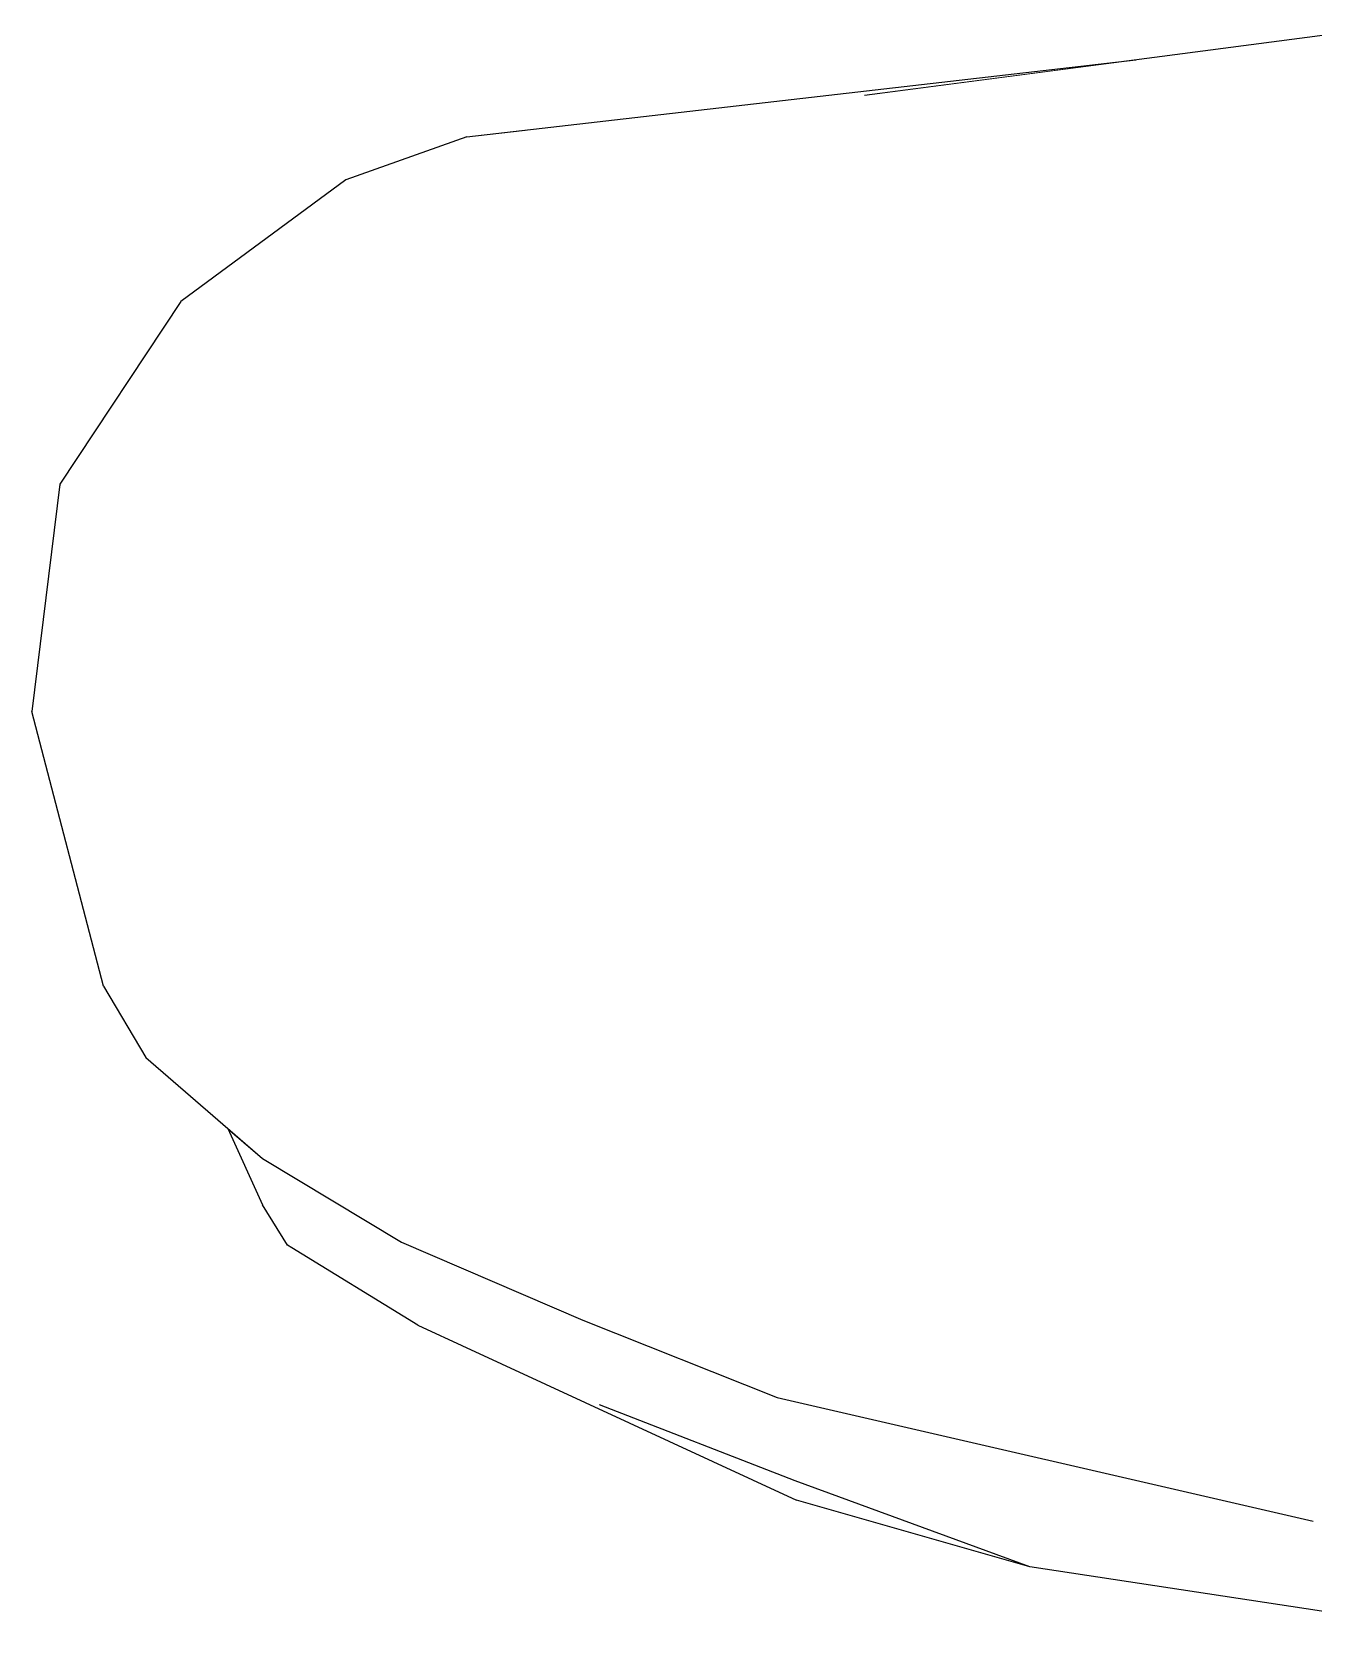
# Model space of a CAD drawing. Header units: millimetres. Extents: x 2336463 to 2579121, y 595385 to 778077.
# Drawn here: x 2526263 to 2526327.5, y 663919.6 to 663999.9 of the extents above; entities that cross this region are included whole.
import ezdxf

# ---------------------------------------------------------------- set-up
doc = ezdxf.new("R2010")
doc.units = ezdxf.units.MM
doc.header["$MEASUREMENT"] = 0
doc.linetypes.add('Wipeout_Contour', pattern=[1000, 0, -1000])
doc.layers.add('Интерьер - Мебель', color=7, linetype='Continuous')
doc.layers.add('Интерьер - Мебель_Ном._пера__62', color=7, linetype='Continuous', lineweight=25, true_color=0xaaaaaa)

msp = doc.modelspace()

# ---------------------------------------------------------------- wipeouts: each hides what was drawn before it
at = {"color": 254, "linetype": 'Wipeout_Contour', "lineweight": 0, "ltscale": 7836381.941457117}
msp.add_wipeout([(2526310.83, 663988.223), (2526335.397, 663991.563), (2526332.433, 663996.765)], dxfattribs=at).dxf.layer = 'Интерьер - Мебель'
at = {"color": 254, "linetype": 'Wipeout_Contour', "lineweight": 0, "ltscale": 7836319.008593392}
msp.add_wipeout([(2526296.774, 663981.641), (2526304.584, 663985.128), (2526319.263, 663981.313)], dxfattribs=at).dxf.layer = 'Интерьер - Мебель'

# ---------------------------------------------------------------- next in the draw order: wipeouts: each hides what was drawn before it
at = {"color": 254, "linetype": 'Wipeout_Contour', "lineweight": 0, "ltscale": 7836356.834594723}
msp.add_wipeout([(2526332.433, 663996.765), (2526308.077, 663993.586), (2526310.83, 663988.223)], dxfattribs=at).dxf.layer = 'Интерьер - Мебель'
at = {"color": 254, "linetype": 'Wipeout_Contour', "lineweight": 0, "ltscale": 7836319.057328189}
msp.add_wipeout([(2526296.774, 663981.641), (2526291.342, 663974.367), (2526338.425, 663968.499)], dxfattribs=at).dxf.layer = 'Интерьер - Мебель'

# ---------------------------------------------------------------- next in the draw order: wipeouts: each hides what was drawn before it
at = {"color": 254, "linetype": 'Wipeout_Contour', "lineweight": 0, "ltscale": 7836376.944048303}
msp.add_wipeout([(2526308.077, 663993.586), (2526329.357, 663999.861), (2526332.433, 663996.765)], dxfattribs=at).dxf.layer = 'Интерьер - Мебель'
at = {"color": 254, "linetype": 'Wipeout_Contour', "lineweight": 0, "ltscale": 7836392.312282374}
msp.add_wipeout([(2526343.672, 663980.283), (2526319.263, 663981.313), (2526338.425, 663968.499)], dxfattribs=at).dxf.layer = 'Интерьер - Мебель'

# ---------------------------------------------------------------- next in the draw order: wipeouts: each hides what was drawn before it
at = {"color": 254, "linetype": 'Wipeout_Contour', "lineweight": 0, "ltscale": 7836351.007132612}
msp.add_wipeout([(2526308.077, 663993.586), (2526304.9, 663996.669), (2526329.357, 663999.861)], dxfattribs=at).dxf.layer = 'Интерьер - Мебель'
at = {"color": 254, "linetype": 'Wipeout_Contour', "lineweight": 0, "ltscale": 7836347.550903545}
msp.add_wipeout([(2526319.263, 663981.313), (2526296.774, 663981.641), (2526338.425, 663968.499)], dxfattribs=at).dxf.layer = 'Интерьер - Мебель'

# ---------------------------------------------------------------- next in the draw order: wipeouts: each hides what was drawn before it
at = {"color": 254, "linetype": 'Wipeout_Contour', "lineweight": 0, "ltscale": 7836287.44110392}
msp.add_wipeout([(2526285.535, 663985.577), (2526296.774, 663981.641), (2526304.584, 663985.128)], dxfattribs=at).dxf.layer = 'Интерьер - Мебель'
at = {"color": 254, "linetype": 'Wipeout_Contour', "lineweight": 0, "ltscale": 7836298.840033157}
msp.add_wipeout([(2526291.342, 663974.367), (2526286.901, 663963.007), (2526335.786, 663955.143)], dxfattribs=at).dxf.layer = 'Интерьер - Мебель'

# ---------------------------------------------------------------- next in the draw order: wipeouts: each hides what was drawn before it
at = {"color": 254, "linetype": 'Wipeout_Contour', "lineweight": 0, "ltscale": 7836238.307194542}
msp.add_wipeout([(2526285.535, 663985.577), (2526272.729, 663981.642), (2526279.316, 663979.727)], dxfattribs=at).dxf.layer = 'Интерьер - Мебель'
at = {"color": 254, "linetype": 'Wipeout_Contour', "lineweight": 0, "ltscale": 7836350.382415909}
msp.add_wipeout([(2526328.658, 663984.105), (2526319.263, 663981.313), (2526304.584, 663985.128)], dxfattribs=at).dxf.layer = 'Интерьер - Мебель'
at = {"color": 254, "linetype": 'Wipeout_Contour', "lineweight": 0, "ltscale": 7836349.31483133}
msp.add_wipeout([(2526338.425, 663968.499), (2526291.342, 663974.367), (2526335.786, 663955.143)], dxfattribs=at).dxf.layer = 'Интерьер - Мебель'

# ---------------------------------------------------------------- next in the draw order: wipeouts: each hides what was drawn before it
at = {"color": 254, "linetype": 'Wipeout_Contour', "lineweight": 0, "ltscale": 7836241.586153759}
msp.add_wipeout([(2526280.384, 663988.647), (2526272.729, 663981.642), (2526285.535, 663985.577)], dxfattribs=at).dxf.layer = 'Интерьер - Мебель'
at = {"color": 254, "linetype": 'Wipeout_Contour', "lineweight": 0, "ltscale": 7836387.055007393}
msp.add_wipeout([(2526328.658, 663984.105), (2526319.263, 663981.313), (2526343.672, 663980.283)], dxfattribs=at).dxf.layer = 'Интерьер - Мебель'
at = {"color": 254, "linetype": 'Wipeout_Contour', "lineweight": 0, "ltscale": 7836288.8868143}
msp.add_wipeout([(2526286.351, 663954.199), (2526335.786, 663955.143), (2526286.901, 663963.007)], dxfattribs=at).dxf.layer = 'Интерьер - Мебель'

# ---------------------------------------------------------------- next in the draw order: wipeouts: each hides what was drawn before it
at = {"color": 254, "linetype": 'Wipeout_Contour', "lineweight": 0, "ltscale": 7836264.26302317}
msp.add_wipeout([(2526296.774, 663981.641), (2526279.316, 663979.727), (2526291.342, 663974.367)], dxfattribs=at).dxf.layer = 'Интерьер - Мебель'
at = {"color": 254, "linetype": 'Wipeout_Contour', "lineweight": 0, "ltscale": 7836330.060803297}
msp.add_wipeout([(2526286.351, 663954.199), (2526336.122, 663940.62), (2526335.786, 663955.143)], dxfattribs=at).dxf.layer = 'Интерьер - Мебель'

# ---------------------------------------------------------------- next in the draw order: wipeouts: each hides what was drawn before it
at = {"color": 254, "linetype": 'Wipeout_Contour', "lineweight": 0, "ltscale": 7836261.714395909}
msp.add_wipeout([(2526285.535, 663985.577), (2526279.316, 663979.727), (2526296.774, 663981.641)], dxfattribs=at).dxf.layer = 'Интерьер - Мебель'
at = {"color": 254, "linetype": 'Wipeout_Contour', "lineweight": 0, "ltscale": 7836281.399294967}
msp.add_wipeout([(2526286.351, 663954.199), (2526287.734, 663943.583), (2526336.122, 663940.62)], dxfattribs=at).dxf.layer = 'Интерьер - Мебель'

# ---------------------------------------------------------------- next in the draw order: wipeouts: each hides what was drawn before it
at = {"color": 254, "linetype": 'Wipeout_Contour', "lineweight": 0, "ltscale": 7836224.468718248}
msp.add_wipeout([(2526279.316, 663979.727), (2526272.729, 663981.642), (2526274.688, 663971.091)], dxfattribs=at).dxf.layer = 'Интерьер - Мебель'
at = {"color": 254, "linetype": 'Wipeout_Contour', "lineweight": 0, "ltscale": 7836255.108814893}
msp.add_wipeout([(2526312.037, 663932.055), (2526287.734, 663943.583), (2526289.768, 663937.898)], dxfattribs=at).dxf.layer = 'Интерьер - Мебель'

# ---------------------------------------------------------------- next in the draw order: wipeouts: each hides what was drawn before it
at = {"color": 254, "linetype": 'Wipeout_Contour', "lineweight": 0, "ltscale": 7836240.527446671}
msp.add_wipeout([(2526279.316, 663979.727), (2526274.688, 663971.091), (2526291.342, 663974.367)], dxfattribs=at).dxf.layer = 'Интерьер - Мебель'
at = {"color": 254, "linetype": 'Wipeout_Contour', "lineweight": 0, "ltscale": 7836345.049729342}
msp.add_wipeout([(2526312.037, 663932.055), (2526338.792, 663927.311), (2526336.122, 663940.62)], dxfattribs=at).dxf.layer = 'Интерьер - Мебель'

# ---------------------------------------------------------------- next in the draw order: wipeouts: each hides what was drawn before it
at = {"color": 254, "linetype": 'Wipeout_Contour', "lineweight": 0, "ltscale": 7836208.297498604}
msp.add_wipeout([(2526272.729, 663981.642), (2526266.407, 663967.566), (2526274.688, 663971.091)], dxfattribs=at).dxf.layer = 'Интерьер - Мебель'
at = {"color": 254, "linetype": 'Wipeout_Contour', "lineweight": 0, "ltscale": 7836300.287818544}
msp.add_wipeout([(2526287.734, 663943.583), (2526312.037, 663932.055), (2526336.122, 663940.62)], dxfattribs=at).dxf.layer = 'Интерьер - Мебель'

# ---------------------------------------------------------------- next in the draw order: wipeouts: each hides what was drawn before it
at = {"color": 254, "linetype": 'Wipeout_Contour', "lineweight": 0, "ltscale": 7836227.618411345}
msp.add_wipeout([(2526280.384, 663988.647), (2526270.502, 663986.306), (2526272.729, 663981.642)], dxfattribs=at).dxf.layer = 'Интерьер - Мебель'
at = {"color": 254, "linetype": 'Wipeout_Contour', "lineweight": 0, "ltscale": 7836243.257555478}
msp.add_wipeout([(2526291.342, 663974.367), (2526274.688, 663971.091), (2526286.901, 663963.007)], dxfattribs=at).dxf.layer = 'Интерьер - Мебель'

# ---------------------------------------------------------------- next in the draw order: wipeouts: each hides what was drawn before it
at = {"color": 254, "linetype": 'Wipeout_Contour', "lineweight": 0, "ltscale": 7836235.565250916}
msp.add_wipeout([(2526278.803, 663992.417), (2526270.502, 663986.306), (2526280.384, 663988.647)], dxfattribs=at).dxf.layer = 'Интерьер - Мебель'
at = {"color": 254, "linetype": 'Wipeout_Contour', "lineweight": 0, "ltscale": 7836227.916172284}
msp.add_wipeout([(2526286.901, 663963.007), (2526272.548, 663959.065), (2526286.351, 663954.199)], dxfattribs=at).dxf.layer = 'Интерьер - Мебель'

# ---------------------------------------------------------------- next in the draw order: wipeouts: each hides what was drawn before it
at = {"color": 254, "linetype": 'Wipeout_Contour', "lineweight": 0, "ltscale": 7836258.674905548}
msp.add_wipeout([(2526286.331, 663991.315), (2526280.384, 663988.647), (2526285.168, 663993.588)], dxfattribs=at).dxf.layer = 'Интерьер - Мебель'
at = {"color": 254, "linetype": 'Wipeout_Contour', "lineweight": 0, "ltscale": 7836221.65911866}
msp.add_wipeout([(2526274.688, 663971.091), (2526272.548, 663959.065), (2526286.901, 663963.007)], dxfattribs=at).dxf.layer = 'Интерьер - Мебель'

# ---------------------------------------------------------------- next in the draw order: wipeouts: each hides what was drawn before it
at = {"color": 254, "linetype": 'Wipeout_Contour', "lineweight": 0, "ltscale": 7836257.390032966}
msp.add_wipeout([(2526284.884, 663994.58), (2526278.803, 663992.417), (2526285.168, 663993.588)], dxfattribs=at).dxf.layer = 'Интерьер - Мебель'
at = {"color": 254, "linetype": 'Wipeout_Contour', "lineweight": 0, "ltscale": 7836275.071339089}
msp.add_wipeout([(2526285.535, 663985.577), (2526296.205, 663987.611), (2526289.566, 663989.335)], dxfattribs=at).dxf.layer = 'Интерьер - Мебель'
at = {"color": 254, "linetype": 'Wipeout_Contour', "lineweight": 0, "ltscale": 7836202.520276628}
msp.add_wipeout([(2526274.688, 663971.091), (2526266.407, 663967.566), (2526272.548, 663959.065)], dxfattribs=at).dxf.layer = 'Интерьер - Мебель'

# ---------------------------------------------------------------- next in the draw order: wipeouts: each hides what was drawn before it
at = {"color": 254, "linetype": 'Wipeout_Contour', "lineweight": 0, "ltscale": 7836261.928016518}
msp.add_wipeout([(2526286.331, 663991.315), (2526280.384, 663988.647), (2526289.566, 663989.335)], dxfattribs=at).dxf.layer = 'Интерьер - Мебель'
at = {"color": 254, "linetype": 'Wipeout_Contour', "lineweight": 0, "ltscale": 7836192.747819874}
msp.add_wipeout([(2526272.548, 663959.065), (2526266.453, 663955.609), (2526273.61, 663949)], dxfattribs=at).dxf.layer = 'Интерьер - Мебель'

# ---------------------------------------------------------------- next in the draw order: wipeouts: each hides what was drawn before it
at = {"color": 254, "linetype": 'Wipeout_Contour', "lineweight": 0, "ltscale": 7836259.925993416}
msp.add_wipeout([(2526289.566, 663989.335), (2526280.384, 663988.647), (2526285.535, 663985.577)], dxfattribs=at).dxf.layer = 'Интерьер - Мебель'
at = {"color": 254, "linetype": 'Wipeout_Contour', "lineweight": 0, "ltscale": 7836222.299266813}
msp.add_wipeout([(2526286.351, 663954.199), (2526273.61, 663949), (2526287.734, 663943.583)], dxfattribs=at).dxf.layer = 'Интерьер - Мебель'

# ---------------------------------------------------------------- next in the draw order: wipeouts: each hides what was drawn before it
at = {"color": 254, "linetype": 'Wipeout_Contour', "lineweight": 0, "ltscale": 7836252.269313355}
msp.add_wipeout([(2526278.803, 663992.417), (2526280.384, 663988.647), (2526285.168, 663993.588)], dxfattribs=at).dxf.layer = 'Интерьер - Мебель'
at = {"color": 254, "linetype": 'Wipeout_Contour', "lineweight": 0, "ltscale": 7836288.258112185}
msp.add_wipeout([(2526296.205, 663987.611), (2526285.535, 663985.577), (2526304.584, 663985.128)], dxfattribs=at).dxf.layer = 'Интерьер - Мебель'
at = {"color": 254, "linetype": 'Wipeout_Contour', "lineweight": 0, "ltscale": 7836212.347421749}
msp.add_wipeout([(2526272.548, 663959.065), (2526273.61, 663949), (2526286.351, 663954.199)], dxfattribs=at).dxf.layer = 'Интерьер - Мебель'

# ---------------------------------------------------------------- next in the draw order: wipeouts: each hides what was drawn before it
at = {"color": 254, "linetype": 'Wipeout_Contour', "lineweight": 0, "ltscale": 7836284.565575009}
msp.add_wipeout([(2526284.884, 663994.58), (2526285.168, 663993.588), (2526304.9, 663996.669)], dxfattribs=at).dxf.layer = 'Интерьер - Мебель'
at = {"color": 254, "linetype": 'Wipeout_Contour', "lineweight": 0, "ltscale": 7836191.224023733}
msp.add_wipeout([(2526266.407, 663967.566), (2526266.453, 663955.609), (2526272.548, 663959.065)], dxfattribs=at).dxf.layer = 'Интерьер - Мебель'
at = {"color": 254, "linetype": 'Wipeout_Contour', "lineweight": 0, "ltscale": 7836192.260239899}
msp.add_wipeout([(2526273.61, 663949), (2526268.743, 663948.293), (2526275.544, 663943.622)], dxfattribs=at).dxf.layer = 'Интерьер - Мебель'

# ---------------------------------------------------------------- next in the draw order: wipeouts: each hides what was drawn before it
at = {"color": 254, "linetype": 'Wipeout_Contour', "lineweight": 0, "ltscale": 7836285.117054204}
msp.add_wipeout([(2526285.168, 663993.588), (2526286.331, 663991.315), (2526304.9, 663996.669)], dxfattribs=at).dxf.layer = 'Интерьер - Мебель'
at = {"color": 254, "linetype": 'Wipeout_Contour', "lineweight": 0, "ltscale": 7836200.518603387}
msp.add_wipeout([(2526272.729, 663981.642), (2526264.424, 663977.115), (2526266.407, 663967.566)], dxfattribs=at).dxf.layer = 'Интерьер - Мебель'
at = {"color": 254, "linetype": 'Wipeout_Contour', "lineweight": 0, "ltscale": 7836186.701291239}
msp.add_wipeout([(2526273.61, 663949), (2526266.453, 663955.609), (2526268.743, 663948.293)], dxfattribs=at).dxf.layer = 'Интерьер - Мебель'
at = {"color": 254, "linetype": 'Wipeout_Contour', "lineweight": 0, "ltscale": 7836222.130026668}
msp.add_wipeout([(2526287.734, 663943.583), (2526275.544, 663943.622), (2526289.768, 663937.898)], dxfattribs=at).dxf.layer = 'Интерьер - Мебель'

# ---------------------------------------------------------------- next in the draw order: wipeouts: each hides what was drawn before it
at = {"color": 254, "linetype": 'Wipeout_Contour', "lineweight": 0, "ltscale": 7836290.502883643}
msp.add_wipeout([(2526286.331, 663991.315), (2526289.566, 663989.335), (2526308.077, 663993.586)], dxfattribs=at).dxf.layer = 'Интерьер - Мебель'
at = {"color": 254, "linetype": 'Wipeout_Contour', "lineweight": 0, "ltscale": 7836208.718181171}
msp.add_wipeout([(2526270.502, 663986.306), (2526264.424, 663977.115), (2526272.729, 663981.642)], dxfattribs=at).dxf.layer = 'Интерьер - Мебель'
at = {"color": 254, "linetype": 'Wipeout_Contour', "lineweight": 0, "ltscale": 7836209.7709084}
msp.add_wipeout([(2526273.61, 663949), (2526275.544, 663943.622), (2526287.734, 663943.583)], dxfattribs=at).dxf.layer = 'Интерьер - Мебель'

# ---------------------------------------------------------------- next in the draw order: linework, layer by layer
at = {"layer": 'Интерьер - Мебель_Ном._пера__62', "color": 253, "linetype": 'Continuous', "lineweight": 25, "true_color": 0xaaaaaa}
msp.add_line((2526278.803, 663992.417), (2526270.502, 663986.306), dxfattribs=at)

# ---------------------------------------------------------------- next in the draw order: wipeouts: each hides what was drawn before it
at = {"color": 254, "linetype": 'Wipeout_Contour', "lineweight": 0, "ltscale": 7836298.863324758}
msp.add_wipeout([(2526289.566, 663989.335), (2526296.205, 663987.611), (2526308.077, 663993.586)], dxfattribs=at).dxf.layer = 'Интерьер - Мебель'
at = {"color": 254, "linetype": 'Wipeout_Contour', "lineweight": 0, "ltscale": 7836186.764389783}
msp.add_wipeout([(2526264.424, 663977.115), (2526263.012, 663965.695), (2526266.407, 663967.566)], dxfattribs=at).dxf.layer = 'Интерьер - Мебель'
at = {"color": 254, "linetype": 'Wipeout_Contour', "lineweight": 0, "ltscale": 7836202.412264708}
msp.add_wipeout([(2526274.609, 663943.215), (2526275.544, 663943.622), (2526281.61, 663939.001)], dxfattribs=at).dxf.layer = 'Интерьер - Мебель'

# ---------------------------------------------------------------- next in the draw order: linework, layer by layer
at = {"layer": 'Интерьер - Мебель_Ном._пера__62', "color": 253, "linetype": 'Continuous', "lineweight": 25, "true_color": 0xaaaaaa}
msp.add_line((2526270.502, 663986.306), (2526264.424, 663977.115), dxfattribs=at)

# ---------------------------------------------------------------- next in the draw order: wipeouts: each hides what was drawn before it
at = {"color": 254, "linetype": 'Wipeout_Contour', "lineweight": 0, "ltscale": 7836313.540772103}
msp.add_wipeout([(2526310.83, 663988.223), (2526296.205, 663987.611), (2526304.584, 663985.128)], dxfattribs=at).dxf.layer = 'Интерьер - Мебель'
at = {"color": 254, "linetype": 'Wipeout_Contour', "lineweight": 0, "ltscale": 7836182.880098204}
msp.add_wipeout([(2526263.012, 663965.695), (2526266.453, 663955.609), (2526266.407, 663967.566)], dxfattribs=at).dxf.layer = 'Интерьер - Мебель'
at = {"color": 254, "linetype": 'Wipeout_Contour', "lineweight": 0, "ltscale": 7836215.558438424}
msp.add_wipeout([(2526275.544, 663943.622), (2526281.61, 663939.001), (2526290.723, 663935.086)], dxfattribs=at).dxf.layer = 'Интерьер - Мебель'

# ---------------------------------------------------------------- next in the draw order: wipeouts: each hides what was drawn before it
at = {"color": 254, "linetype": 'Wipeout_Contour', "lineweight": 0, "ltscale": 7836344.199259904}
msp.add_wipeout([(2526304.584, 663985.128), (2526328.658, 663984.105), (2526310.83, 663988.223)], dxfattribs=at).dxf.layer = 'Интерьер - Мебель'
at = {"color": 254, "linetype": 'Wipeout_Contour', "lineweight": 0, "ltscale": 7836181.004414449}
msp.add_wipeout([(2526266.61, 663951.873), (2526266.453, 663955.609), (2526268.743, 663948.293)], dxfattribs=at).dxf.layer = 'Интерьер - Мебель'
at = {"color": 254, "linetype": 'Wipeout_Contour', "lineweight": 0, "ltscale": 7836244.474983671}
msp.add_wipeout([(2526289.768, 663937.898), (2526290.723, 663935.086), (2526300.498, 663931.195)], dxfattribs=at).dxf.layer = 'Интерьер - Мебель'

# ---------------------------------------------------------------- next in the draw order: wipeouts: each hides what was drawn before it
at = {"color": 254, "linetype": 'Wipeout_Contour', "lineweight": 0, "ltscale": 7836375.262545979}
msp.add_wipeout([(2526335.397, 663991.563), (2526310.83, 663988.223), (2526328.658, 663984.105)], dxfattribs=at).dxf.layer = 'Интерьер - Мебель'
at = {"color": 254, "linetype": 'Wipeout_Contour', "lineweight": 0, "ltscale": 7836178.971435694}
msp.add_wipeout([(2526263.012, 663965.695), (2526266.61, 663951.873), (2526266.453, 663955.609)], dxfattribs=at).dxf.layer = 'Интерьер - Мебель'
at = {"color": 254, "linetype": 'Wipeout_Contour', "lineweight": 0, "ltscale": 7836297.235345865}
msp.add_wipeout([(2526300.498, 663931.195), (2526312.037, 663932.055), (2526327.458, 663924.98)], dxfattribs=at).dxf.layer = 'Интерьер - Мебель'

# ---------------------------------------------------------------- next in the draw order: linework, layer by layer
at = {"layer": 'Интерьер - Мебель_Ном._пера__62', "color": 253, "linetype": 'Continuous', "lineweight": 25, "true_color": 0xaaaaaa}
for p in [(2526264.424, 663977.115), (2526266.61, 663951.873)]:
    msp.add_line(p, (2526263.012, 663965.695), dxfattribs=at)

# ---------------------------------------------------------------- next in the draw order: wipeouts: each hides what was drawn before it
at = {"color": 254, "linetype": 'Wipeout_Contour', "lineweight": 0, "ltscale": 7836318.660716234}
msp.add_wipeout([(2526308.077, 663993.586), (2526296.205, 663987.611), (2526310.83, 663988.223)], dxfattribs=at).dxf.layer = 'Интерьер - Мебель'
at = {"color": 254, "linetype": 'Wipeout_Contour', "lineweight": 0, "ltscale": 7836333.001063022}
msp.add_wipeout([(2526338.792, 663927.311), (2526312.037, 663932.055), (2526327.458, 663924.98)], dxfattribs=at).dxf.layer = 'Интерьер - Мебель'

# ---------------------------------------------------------------- next in the draw order: wipeouts: each hides what was drawn before it
at = {"color": 254, "linetype": 'Wipeout_Contour', "lineweight": 0, "ltscale": 7836306.504837612}
msp.add_wipeout([(2526304.9, 663996.669), (2526286.331, 663991.315), (2526308.077, 663993.586)], dxfattribs=at).dxf.layer = 'Интерьер - Мебель'
at = {"color": 254, "linetype": 'Wipeout_Contour', "lineweight": 0, "ltscale": 7836263.823808047}
msp.add_wipeout([(2526312.037, 663932.055), (2526289.768, 663937.898), (2526300.498, 663931.195)], dxfattribs=at).dxf.layer = 'Интерьер - Мебель'

# ---------------------------------------------------------------- next in the draw order: wipeouts: each hides what was drawn before it
at = {"color": 254, "linetype": 'Wipeout_Contour', "lineweight": 0, "ltscale": 7836317.574491855}
msp.add_wipeout([(2526284.884, 663994.58), (2526304.9, 663996.669), (2526318.543, 663998.45)], dxfattribs=at).dxf.layer = 'Интерьер - Мебель'
at = {"color": 254, "linetype": 'Wipeout_Contour', "lineweight": 0, "ltscale": 7836222.615098028}
msp.add_wipeout([(2526275.544, 663943.622), (2526290.723, 663935.086), (2526289.768, 663937.898)], dxfattribs=at).dxf.layer = 'Интерьер - Мебель'

# ---------------------------------------------------------------- next in the draw order: linework, layer by layer
at = {"layer": 'Интерьер - Мебель_Ном._пера__62', "color": 253, "linetype": 'Continuous', "lineweight": 25, "true_color": 0xaaaaaa}
for p, q in [((2526329.357, 663999.861), (2526304.9, 663996.669)), ((2526284.884, 663994.58), (2526318.543, 663998.45)), ((2526284.884, 663994.58), (2526278.803, 663992.417))]:
    msp.add_line(p, q, dxfattribs=at)

# ---------------------------------------------------------------- next in the draw order: wipeouts: each hides what was drawn before it
at = {"color": 254, "linetype": 'Wipeout_Contour', "lineweight": 0, "ltscale": 7836191.41308666}
msp.add_wipeout([(2526268.743, 663948.293), (2526274.609, 663943.215), (2526275.544, 663943.622)], dxfattribs=at).dxf.layer = 'Интерьер - Мебель'
at = {"color": 254, "linetype": 'Wipeout_Contour', "lineweight": 0, "ltscale": 7836235.573158897}
msp.add_wipeout([(2526291.563, 663930.825), (2526282.426, 663934.827), (2526301.478, 663926.037)], dxfattribs=at).dxf.layer = 'Интерьер - Мебель'

# ---------------------------------------------------------------- next in the draw order: linework, layer by layer
at = {"layer": 'Интерьер - Мебель_Ном._пера__62', "color": 253, "linetype": 'Continuous', "lineweight": 25, "true_color": 0xaaaaaa}
msp.add_line((2526266.61, 663951.873), (2526268.743, 663948.293), dxfattribs=at)

# ---------------------------------------------------------------- next in the draw order: wipeouts: each hides what was drawn before it
at = {"color": 254, "linetype": 'Wipeout_Contour', "lineweight": 0, "ltscale": 7836192.900430789}
msp.add_wipeout([(2526274.609, 663943.215), (2526272.876, 663944.715), (2526274.609, 663940.878)], dxfattribs=at).dxf.layer = 'Интерьер - Мебель'
at = {"color": 254, "linetype": 'Wipeout_Contour', "lineweight": 0, "ltscale": 10448349.17006969}
msp.add_wipeout([(2526291.563, 663930.825), (2526301.478, 663926.037), (2526313.206, 663922.672), (2526301.405, 663927.007)], dxfattribs=at).dxf.layer = 'Интерьер - Мебель'

# ---------------------------------------------------------------- next in the draw order: wipeouts: each hides what was drawn before it
at = {"color": 254, "linetype": 'Wipeout_Contour', "lineweight": 0, "ltscale": 7836200.821055016}
msp.add_wipeout([(2526281.61, 663939.001), (2526274.609, 663940.878), (2526274.609, 663943.215)], dxfattribs=at).dxf.layer = 'Интерьер - Мебель'
at = {"color": 254, "linetype": 'Wipeout_Contour', "lineweight": 0, "ltscale": 7836313.140565619}
msp.add_wipeout([(2526333.096, 663919.649), (2526301.405, 663927.007), (2526327.936, 663921)], dxfattribs=at).dxf.layer = 'Интерьер - Мебель'

# ---------------------------------------------------------------- next in the draw order: linework, layer by layer
at = {"layer": 'Интерьер - Мебель_Ном._пера__62', "color": 253, "linetype": 'Continuous', "lineweight": 25, "true_color": 0xaaaaaa}
msp.add_line((2526268.743, 663948.293), (2526274.609, 663943.215), dxfattribs=at)

# ---------------------------------------------------------------- next in the draw order: wipeouts: each hides what was drawn before it
at = {"color": 254, "linetype": 'Wipeout_Contour', "lineweight": 0, "ltscale": 7836204.991229337}
msp.add_wipeout([(2526274.609, 663940.878), (2526281.61, 663939.001), (2526281.61, 663936.679)], dxfattribs=at).dxf.layer = 'Интерьер - Мебель'
at = {"color": 254, "linetype": 'Wipeout_Contour', "lineweight": 0, "ltscale": 7836299.827154297}
msp.add_wipeout([(2526333.096, 663919.649), (2526313.206, 663922.672), (2526301.405, 663927.007)], dxfattribs=at).dxf.layer = 'Интерьер - Мебель'

# ---------------------------------------------------------------- next in the draw order: wipeouts: each hides what was drawn before it
at = {"color": 254, "linetype": 'Wipeout_Contour', "lineweight": 0, "ltscale": 7836220.033849621}
msp.add_wipeout([(2526281.61, 663939.001), (2526281.61, 663936.679), (2526290.723, 663935.086)], dxfattribs=at).dxf.layer = 'Интерьер - Мебель'

# ---------------------------------------------------------------- next in the draw order: wipeouts: each hides what was drawn before it
at = {"color": 254, "linetype": 'Wipeout_Contour', "lineweight": 0, "ltscale": 7836226.345256248}
msp.add_wipeout([(2526290.723, 663935.086), (2526281.61, 663936.679), (2526290.723, 663932.777)], dxfattribs=at).dxf.layer = 'Интерьер - Мебель'

# ---------------------------------------------------------------- next in the draw order: wipeouts: each hides what was drawn before it
at = {"color": 254, "linetype": 'Wipeout_Contour', "lineweight": 0, "ltscale": 7836200.184413338}
msp.add_wipeout([(2526274.609, 663940.878), (2526281.61, 663936.679), (2526275.869, 663938.851)], dxfattribs=at).dxf.layer = 'Интерьер - Мебель'
at = {"color": 254, "linetype": 'Wipeout_Contour', "lineweight": 0, "ltscale": 7836244.139157676}
msp.add_wipeout([(2526300.498, 663931.195), (2526290.723, 663935.086), (2526290.723, 663932.777)], dxfattribs=at).dxf.layer = 'Интерьер - Мебель'

# ---------------------------------------------------------------- next in the draw order: linework, layer by layer
at = {"layer": 'Интерьер - Мебель_Ном._пера__62', "color": 253, "linetype": 'Continuous', "lineweight": 25, "true_color": 0xaaaaaa}
msp.add_line((2526272.876, 663944.715), (2526274.609, 663940.878), dxfattribs=at)

# ---------------------------------------------------------------- next in the draw order: wipeouts: each hides what was drawn before it
at = {"color": 254, "linetype": 'Wipeout_Contour', "lineweight": 0, "ltscale": 7836205.519912109}
msp.add_wipeout([(2526282.426, 663934.827), (2526275.869, 663938.851), (2526281.61, 663936.679)], dxfattribs=at).dxf.layer = 'Интерьер - Мебель'
at = {"color": 254, "linetype": 'Wipeout_Contour', "lineweight": 0, "ltscale": 7836251.094956174}
msp.add_wipeout([(2526290.723, 663932.777), (2526300.498, 663928.874), (2526300.498, 663931.195)], dxfattribs=at).dxf.layer = 'Интерьер - Мебель'

# ---------------------------------------------------------------- next in the draw order: linework, layer by layer
at = {"layer": 'Интерьер - Мебель_Ном._пера__62', "color": 253, "linetype": 'Continuous', "lineweight": 25, "true_color": 0xaaaaaa}
for p, q in [((2526274.609, 663943.215), (2526281.61, 663939.001)), ((2526275.869, 663938.851), (2526274.609, 663940.878))]:
    msp.add_line(p, q, dxfattribs=at)

# ---------------------------------------------------------------- next in the draw order: wipeouts: each hides what was drawn before it
at = {"color": 254, "linetype": 'Wipeout_Contour', "lineweight": 0, "ltscale": 7836219.118955294}
msp.add_wipeout([(2526290.723, 663932.777), (2526281.61, 663936.679), (2526282.426, 663934.827)], dxfattribs=at).dxf.layer = 'Интерьер - Мебель'
at = {"color": 254, "linetype": 'Wipeout_Contour', "lineweight": 0, "ltscale": 7836285.61684216}
msp.add_wipeout([(2526327.458, 663924.98), (2526300.498, 663928.874), (2526300.498, 663931.195)], dxfattribs=at).dxf.layer = 'Интерьер - Мебель'

# ---------------------------------------------------------------- next in the draw order: wipeouts: each hides what was drawn before it
at = {"color": 254, "linetype": 'Wipeout_Contour', "lineweight": 0, "ltscale": 7836226.45588216}
msp.add_wipeout([(2526282.426, 663934.827), (2526291.563, 663930.825), (2526290.723, 663932.777)], dxfattribs=at).dxf.layer = 'Интерьер - Мебель'
at = {"color": 254, "linetype": 'Wipeout_Contour', "lineweight": 0, "ltscale": 7836308.484927124}
msp.add_wipeout([(2526300.498, 663928.874), (2526327.458, 663924.98), (2526327.458, 663922.636)], dxfattribs=at).dxf.layer = 'Интерьер - Мебель'

# ---------------------------------------------------------------- next in the draw order: linework, layer by layer
at = {"layer": 'Интерьер - Мебель_Ном._пера__62', "color": 253, "linetype": 'Continuous', "lineweight": 25, "true_color": 0xaaaaaa}
for p, q in [((2526282.426, 663934.827), (2526275.869, 663938.851)), ((2526281.61, 663939.001), (2526290.723, 663935.086))]:
    msp.add_line(p, q, dxfattribs=at)

# ---------------------------------------------------------------- next in the draw order: wipeouts: each hides what was drawn before it
at = {"color": 254, "linetype": 'Wipeout_Contour', "lineweight": 0, "ltscale": 7836243.219295009}
msp.add_wipeout([(2526300.498, 663928.874), (2526290.723, 663932.777), (2526291.563, 663930.825)], dxfattribs=at).dxf.layer = 'Интерьер - Мебель'

# ---------------------------------------------------------------- next in the draw order: wipeouts: each hides what was drawn before it
at = {"color": 254, "linetype": 'Wipeout_Contour', "lineweight": 0, "ltscale": 7836251.286102423}
msp.add_wipeout([(2526300.498, 663928.874), (2526291.563, 663930.825), (2526301.405, 663927.007)], dxfattribs=at).dxf.layer = 'Интерьер - Мебель'

# ---------------------------------------------------------------- next in the draw order: linework, layer by layer
at = {"layer": 'Интерьер - Мебель_Ном._пера__62', "color": 253, "linetype": 'Continuous', "lineweight": 25, "true_color": 0xaaaaaa}
msp.add_line((2526290.723, 663935.086), (2526300.498, 663931.195), dxfattribs=at)

# ---------------------------------------------------------------- next in the draw order: wipeouts: each hides what was drawn before it
at = {"color": 254, "linetype": 'Wipeout_Contour', "lineweight": 0, "ltscale": 7836284.820100981}
msp.add_wipeout([(2526300.498, 663928.874), (2526327.458, 663922.636), (2526301.405, 663927.007)], dxfattribs=at).dxf.layer = 'Интерьер - Мебель'

# ---------------------------------------------------------------- next in the draw order: wipeouts: each hides what was drawn before it
at = {"color": 254, "linetype": 'Wipeout_Contour', "lineweight": 0, "ltscale": 7836308.329370609}
msp.add_wipeout([(2526327.936, 663921), (2526301.405, 663927.007), (2526327.458, 663922.636)], dxfattribs=at).dxf.layer = 'Интерьер - Мебель'

# ---------------------------------------------------------------- next in the draw order: linework, layer by layer
at = {"layer": 'Интерьер - Мебель_Ном._пера__62', "color": 253, "linetype": 'Continuous', "lineweight": 25, "true_color": 0xaaaaaa}
for p, q in [((2526282.426, 663934.827), (2526301.478, 663926.037)), ((2526301.405, 663927.007), (2526291.563, 663930.825)), ((2526300.498, 663931.195), (2526327.458, 663924.98)), ((2526313.206, 663922.672), (2526301.405, 663927.007)), ((2526313.206, 663922.672), (2526301.478, 663926.037)), ((2526333.096, 663919.649), (2526313.206, 663922.672))]:
    msp.add_line(p, q, dxfattribs=at)

doc.saveas('drawing.dxf')
